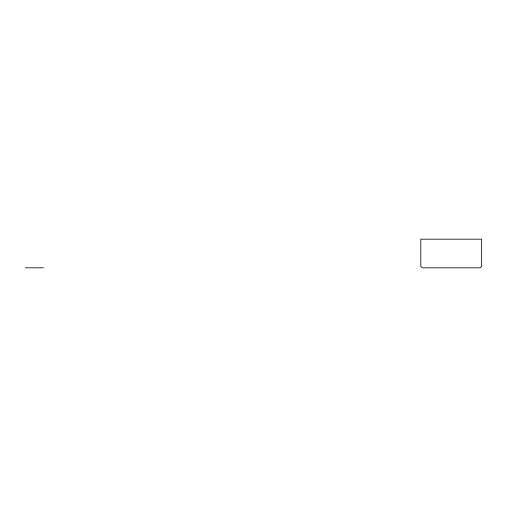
<?xml version="1.0" encoding="UTF-8"?>
<svg xmlns="http://www.w3.org/2000/svg" width="507" height="507" viewBox="0 0 507 507"><rect width="100%" height="100%" fill="white"/><g stroke="black" fill="none" stroke-linecap="round" stroke-linejoin="round"><path stroke-width="0.76" d="M25.35 267.816L43.532 267.816M481.65 266.384L480.205 267.816L422.249 267.816L420.804 266.384L420.804 239.184L481.65 239.184L481.65 266.384"/></g></svg>
